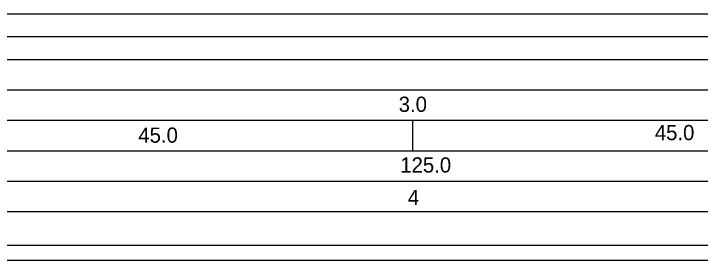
# Model space of a CAD drawing. Header units: millimetres. Extents: x -354608 to 492029, y -885357 to -234285.
# Drawn here: x -230094 to -173560, y -885357 to -865105 of the extents above; entities that cross this region are included whole.
import ezdxf

# ---------------------------------------------------------------- set-up
doc = ezdxf.new("R2010")
doc.units = ezdxf.units.MM
doc.header["$LTSCALE"] = 0.25
doc.header["$MEASUREMENT"] = 0
for name, color, linetype, lineweight in [('!text', 130, 'Continuous', 20), ('2', 253, 'Continuous', 15), ('duong 3', 3, 'Continuous', 30)]:
    doc.layers.add(name, color=color, linetype=linetype, lineweight=lineweight)
doc.styles.get("Standard").update_dxf_attribs({"font": 'VNswitzerlandcondlight.TTF'})

msp = doc.modelspace()

# ---------------------------------------------------------------- linework, layer by layer
at = {"layer": '!text', "color": 2}
for p, q in [((-343464.9, -865104.7), (-39561.6, -865104.7)), ((-322182.5, -866979.7), (-41792.9, -866979.7)), ((-343464.9, -868854.7), (-39561.6, -868854.7)), ((-343464.9, -871354.7), (-39561.6, -871354.7)), ((-343464.9, -873854.7), (-39561.6, -873854.7)), ((-197268.6, -876354.7), (-197268.6, -873854.7)), ((-343464.9, -876354.7), (-39561.6, -876354.7)), ((-343464.9, -878854.7), (-39561.6, -878854.7)), ((-343464.9, -881354.7), (-39561.6, -881354.7))]:
    msp.add_line(p, q, dxfattribs=at)
at = {"layer": '2', "color": 1, "lineweight": 5}
for p, q in [((-348358.2, -884106.6), (81070.4, -884106.6)), ((-354608.2, -885356.6), (82320.4, -885356.6))]:
    msp.add_line(p, q, dxfattribs=at)

# ---------------------------------------------------------------- texts
at = {"layer": 'duong 3', "char_height": 1250, "width": 50000, "attachment_point": 1}
for s, insert in [('3.0', (-198439.3, -871915.4)), ('45.0', (-219849.9, -874450.4)), ('45.0', (-177377.1, -874241.7)), ('125.0', (-198309.5, -876902.9)), ('4', (-197692.4, -879573.3))]:
    msp.add_mtext(s, dxfattribs=dict(at, insert=insert))

doc.saveas('drawing.dxf')
